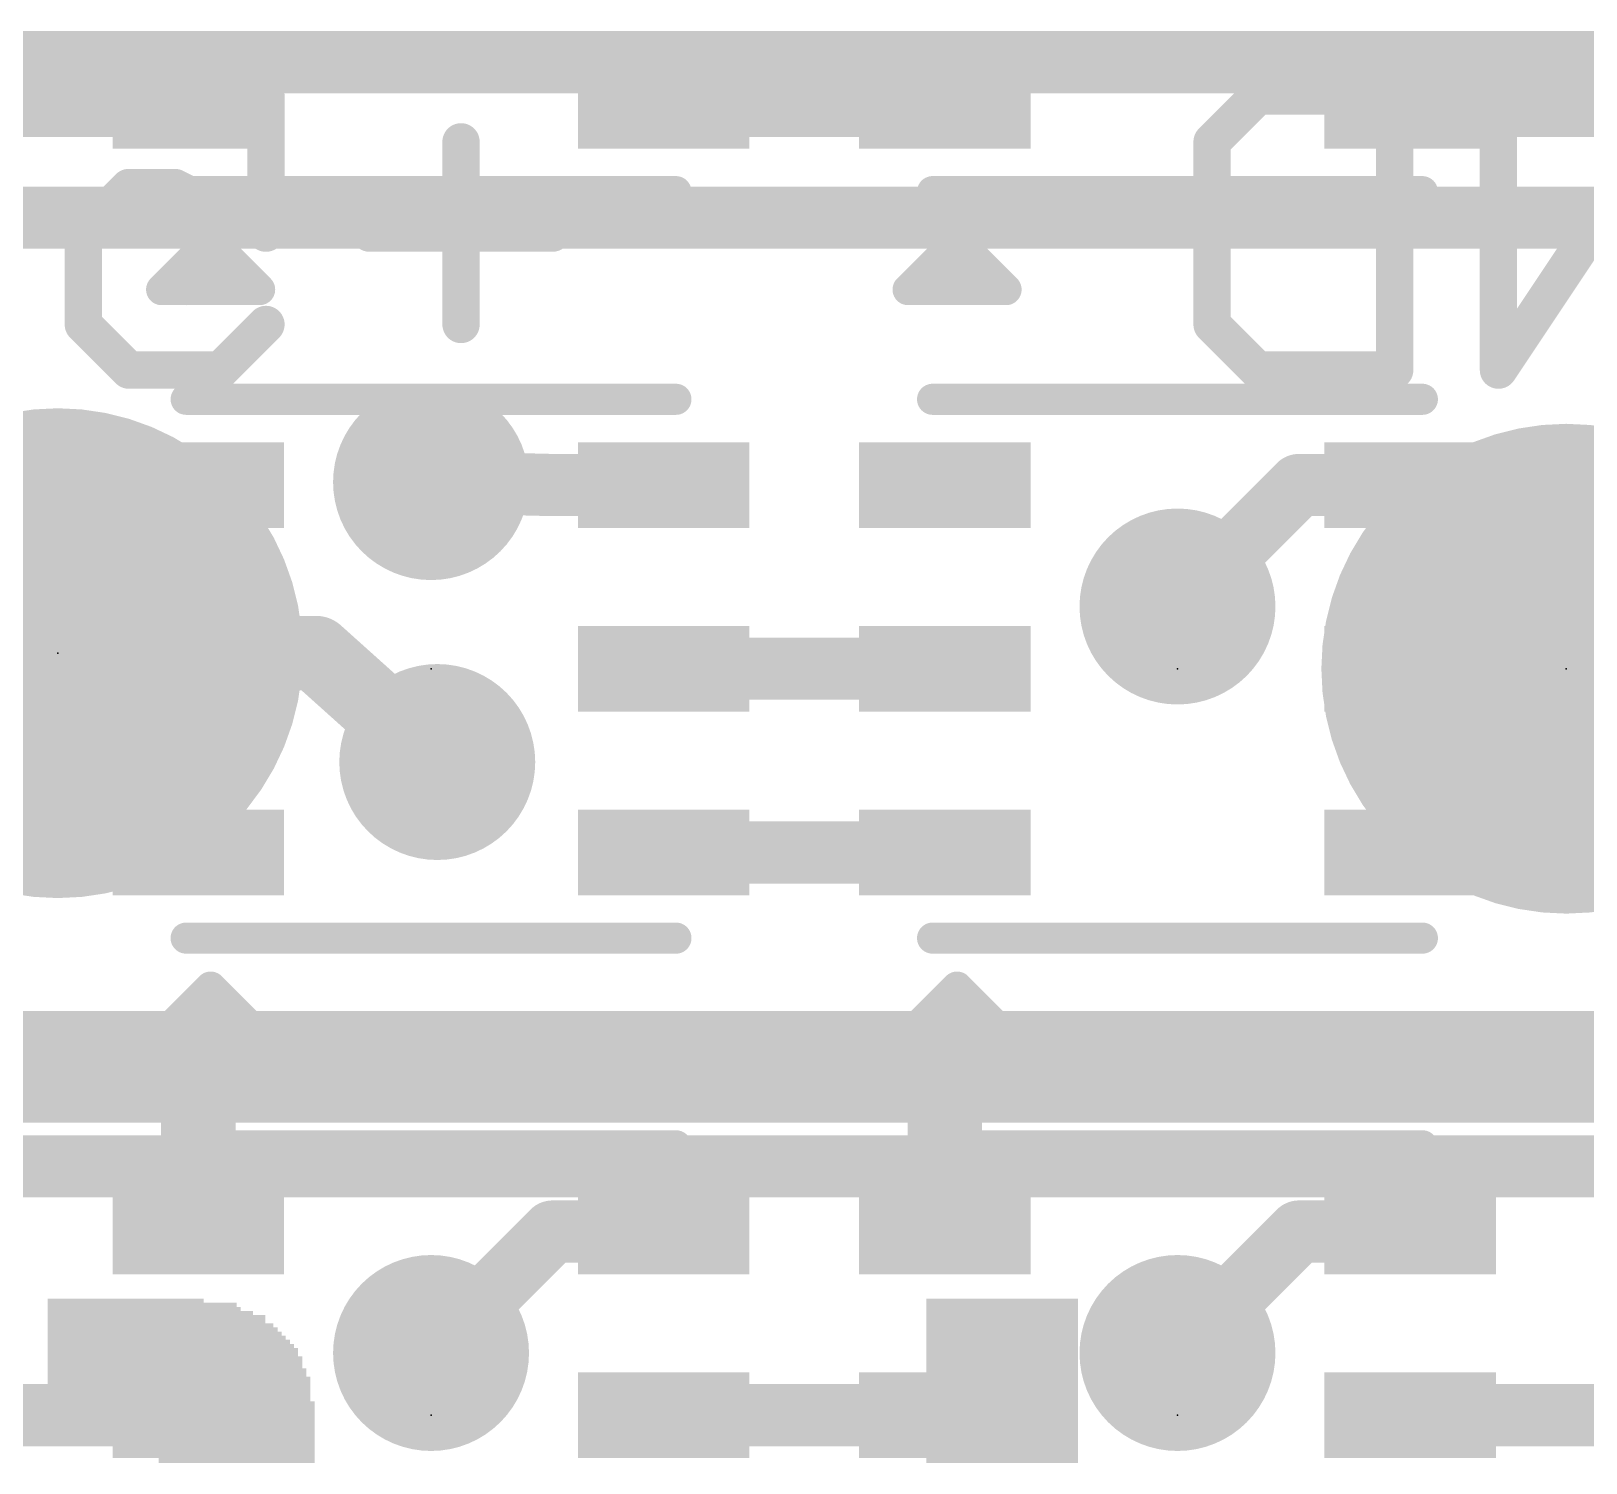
# Model space of a CAD drawing. Extents: x -5.1 to 30.5, y -0.1 to 25.5.
# Drawn here: x 9.54 to 15.89, y 10.98 to 16.83 of the extents above; entities that cross this region are included whole.
import ezdxf

# ---------------------------------------------------------------- set-up
doc = ezdxf.new("R2010")
doc.units = 0
for name, color, linetype in [('1', 12, 'CONTINUOUS'), ('16', 132, 'CONTINUOUS'), ('18', 110, 'CONTINUOUS'), ('21', 40, 'CONTINUOUS'), ('22', 6, 'CONTINUOUS'), ('23', 53, 'CONTINUOUS'), ('24', 53, 'CONTINUOUS')]:
    doc.layers.add(name, color=color, linetype=linetype)

# ---------------------------------------------------------------- blocks, each defined once
blk = doc.blocks.new('PIE')
at = {"const_width": 0.5}
blk.add_lwpolyline([(0, -0.25, 1), (0, 0.25, 1), (0, -0.25)], format="xyb", dxfattribs=at)
blk = doc.blocks.new('RECT')
blk.add_solid([(-0.5, -0.5), (0.5, -0.5), (-0.5, 0.5), (0.5, 0.5)])
blk = doc.blocks.new('ROUNDV')
at = {"const_width": 0.5}
blk.add_lwpolyline([(0, -0.25, 1), (0, 0.25, 1), (0, -0.25)], format="xyb", dxfattribs=at)

msp = doc.modelspace()

# ---------------------------------------------------------------- linework, layer by layer
at = {"layer": '1'}
for points, const_width in [([(10.226, 16.522), (9.078, 16.522)], 0.254), ([(13.274, 16.522), (12.126, 16.522)], 0.254), ([(15.174, 16.522), (16.322, 16.522)], 0.254), ([(11.176, 14.986), (11.672, 14.974)], 0.254), ([(11.672, 14.974), (12.126, 14.974)], 0.254), ([(14.224, 14.478), (14.72, 14.974)], 0.254), ([(14.72, 14.974), (15.174, 14.974)], 0.254), ([(9.078, 14.224), (10.226, 14.224)], 0.254), ([(12.126, 14.224), (13.274, 14.224)], 0.254), ([(15.174, 14.224), (16.322, 14.224)], 0.254), ([(11.0998, 14.0208), (11.1506, 14.0716)], 0.3048), ([(11.2014, 13.843), (11.0998, 14.0208)], 0.3048), ([(10.226, 13.474), (9.078, 13.474)], 0.254), ([(12.126, 13.474), (13.274, 13.474)], 0.254), ([(15.174, 13.474), (16.322, 13.474)], 0.254), ([(10.0965, 12.573), (7.112, 12.573)], 0.4064), ([(13.335, 12.573), (10.0965, 12.573)], 0.4064), ([(16.3195, 12.573), (13.335, 12.573)], 0.4064), ([(10.226, 12.573), (10.0965, 12.573)], 0.3048), ([(10.226, 11.926), (10.226, 12.573)], 0.3048), ([(13.274, 11.926), (13.274, 12.573)], 0.3048), ([(13.274, 12.573), (13.335, 12.573)], 0.3048), ([(11.176, 11.43), (11.672, 11.926)], 0.254), ([(11.672, 11.926), (12.126, 11.926)], 0.254), ([(14.224, 11.43), (14.72, 11.926)], 0.254), ([(14.72, 11.926), (15.174, 11.926)], 0.254), ([(9.078, 11.176), (10.226, 11.176)], 0.254), ([(12.126, 11.176), (13.274, 11.176)], 0.254), ([(15.174, 11.176), (16.322, 11.176)], 0.254)]:
    msp.add_lwpolyline(points, dxfattribs=dict(at, const_width=const_width))
for points, const_width in [([(10.226, 16.4585, 1), (10.226, 16.5855)], 0.127), ([(12.126, 16.5855, 1), (12.126, 16.4585)], 0.127), ([(13.274, 16.4585, 1), (13.274, 16.5855)], 0.127), ([(15.174, 16.5855, 1), (15.174, 16.4585)], 0.127), ([(11.1775, 15.0495, 1), (11.1745, 14.9225)], 0.127), ([(11.672, 15.0375, 1), (11.672, 14.9105)], 0.127), ([(11.6705, 14.9105, 1), (11.6735, 15.0375)], 0.127), ([(12.126, 14.9105, 1), (12.126, 15.0375)], 0.127), ([(14.72, 15.0375, 1), (14.72, 14.9105)], 0.127), ([(14.7649, 14.9291, 1), (14.6751, 15.0189)], 0.127), ([(15.174, 14.9105, 1), (15.174, 15.0375)], 0.127), ([(14.1791, 14.5229, 1), (14.2689, 14.4331)], 0.127), ([(10.226, 14.1605, 1), (10.226, 14.2875)], 0.127), ([(12.126, 14.2875, 1), (12.126, 14.1605)], 0.127), ([(13.274, 14.1605, 1), (13.274, 14.2875)], 0.127), ([(15.174, 14.2875, 1), (15.174, 14.1605)], 0.127), ([(11.2045, 14.0177, 1), (11.0967, 14.1255)], 0.1524), ([(11.166, 14.0586, 1), (11.0336, 13.983)], 0.1524), ([(11.0459, 14.0747, 1), (11.1537, 13.9669)], 0.1524), ([(11.1352, 13.8052, 1), (11.2676, 13.8808)], 0.1524), ([(10.226, 13.4105, 1), (10.226, 13.5375)], 0.127), ([(12.126, 13.5375, 1), (12.126, 13.4105)], 0.127), ([(13.274, 13.4105, 1), (13.274, 13.5375)], 0.127), ([(15.174, 13.5375, 1), (15.174, 13.4105)], 0.127), ([(10.0965, 12.6746, 1), (10.0965, 12.4714)], 0.2032), ([(10.0965, 12.4714, 1), (10.0965, 12.6746)], 0.2032), ([(13.335, 12.6746, 1), (13.335, 12.4714)], 0.2032), ([(13.335, 12.4714, 1), (13.335, 12.6746)], 0.2032), ([(10.0965, 12.6492, 1), (10.0965, 12.4968)], 0.1524), ([(10.3022, 12.573, 1), (10.1498, 12.573)], 0.1524), ([(10.226, 12.4968, 1), (10.226, 12.6492)], 0.1524), ([(13.3502, 12.573, 1), (13.1978, 12.573)], 0.1524), ([(13.274, 12.6492, 1), (13.274, 12.4968)], 0.1524), ([(13.335, 12.4968, 1), (13.335, 12.6492)], 0.1524), ([(10.1498, 11.926, 1), (10.3022, 11.926)], 0.1524), ([(11.672, 11.9895, 1), (11.672, 11.8625)], 0.127), ([(11.7169, 11.8811, 1), (11.6271, 11.9709)], 0.127), ([(12.126, 11.8625, 1), (12.126, 11.9895)], 0.127), ([(13.1978, 11.926, 1), (13.3502, 11.926)], 0.1524), ([(14.72, 11.9895, 1), (14.72, 11.8625)], 0.127), ([(14.7649, 11.8811, 1), (14.6751, 11.9709)], 0.127), ([(15.174, 11.8625, 1), (15.174, 11.9895)], 0.127), ([(11.1311, 11.4749, 1), (11.2209, 11.3851)], 0.127), ([(14.1791, 11.4749, 1), (14.2689, 11.3851)], 0.127), ([(10.226, 11.1125, 1), (10.226, 11.2395)], 0.127), ([(12.126, 11.2395, 1), (12.126, 11.1125)], 0.127), ([(13.274, 11.1125, 1), (13.274, 11.2395)], 0.127), ([(15.174, 11.2395, 1), (15.174, 11.1125)], 0.127)]:
    msp.add_lwpolyline(points, format="xyb", dxfattribs=dict(at, const_width=const_width))
at = {"layer": '16'}
for points, const_width in [([(21.7805, 16.7005), (2.54, 16.7005)], 0.254), ([(2.794, 16.0655), (21.3995, 16.0655)], 0.254), ([(9.652, 14.2875), (10.7061, 14.2875)], 0.3048), ([(10.7061, 14.2875), (11.2014, 13.843)], 0.3048), ([(2.6035, 12.7), (22.3901, 12.7)], 0.254), ([(2.4765, 12.192), (22.0345, 12.192)], 0.254)]:
    msp.add_lwpolyline(points, dxfattribs=dict(at, const_width=const_width))
at = {"layer": '16', "const_width": 0.1524}
for points in [[(9.652, 14.3637, 1), (9.652, 14.2113)], [(10.757, 14.3442, 1), (10.6552, 14.2308)], [(10.7061, 14.2113, 1), (10.7061, 14.3637)], [(11.1505, 13.7863, 1), (11.2523, 13.8997)]]:
    msp.add_lwpolyline(points, format="xyb", dxfattribs=at)
at = {"layer": '21', "const_width": 0.127}
for points in [[(12.176, 16.172), (10.176, 16.172)], [(15.224, 16.172), (13.224, 16.172)], [(10.276, 15.972), (10.076, 15.772)], [(10.476, 15.772), (10.276, 15.972)], [(13.324, 15.972), (13.124, 15.772)], [(13.524, 15.772), (13.324, 15.972)], [(10.176, 15.772), (10.276, 15.872)], [(13.224, 15.772), (13.324, 15.872)], [(10.076, 15.772), (10.376, 15.772)], [(10.076, 15.772), (10.176, 15.772)], [(10.376, 15.772), (10.476, 15.772)], [(13.124, 15.772), (13.424, 15.772)], [(13.124, 15.772), (13.224, 15.772)], [(13.424, 15.772), (13.524, 15.772)], [(12.176, 15.324), (10.176, 15.324)], [(15.224, 15.324), (13.224, 15.324)], [(12.176, 13.124), (10.176, 13.124)], [(15.224, 13.124), (13.224, 13.124)], [(10.276, 12.924), (10.076, 12.724)], [(10.476, 12.724), (10.276, 12.924)], [(13.324, 12.924), (13.124, 12.724)], [(13.524, 12.724), (13.324, 12.924)], [(10.176, 12.724), (10.276, 12.824)], [(13.224, 12.724), (13.324, 12.824)], [(10.076, 12.724), (10.376, 12.724)], [(10.076, 12.724), (10.176, 12.724)], [(10.376, 12.724), (10.476, 12.724)], [(13.124, 12.724), (13.424, 12.724)], [(13.124, 12.724), (13.224, 12.724)], [(13.424, 12.724), (13.524, 12.724)], [(12.176, 12.276), (10.176, 12.276)], [(15.224, 12.276), (13.224, 12.276)]]:
    msp.add_lwpolyline(points, dxfattribs=at)
at = {"layer": '21', "const_width": 0.0635}
for points in [[(10.176, 16.2037, 1), (10.176, 16.1403)], [(12.176, 16.1403, 1), (12.176, 16.2037)], [(13.224, 16.2037, 1), (13.224, 16.1403)], [(15.224, 16.1403, 1), (15.224, 16.2037)], [(10.2985, 15.9945, 1), (10.2535, 15.9495)], [(10.2985, 15.9495, 1), (10.2535, 15.9945)], [(13.3465, 15.9945, 1), (13.3015, 15.9495)], [(13.3465, 15.9495, 1), (13.3015, 15.9945)], [(10.2985, 15.8495, 1), (10.2535, 15.8945)], [(13.3465, 15.8495, 1), (13.3015, 15.8945)], [(10.076, 15.8038, 1), (10.076, 15.7402)], [(10.076, 15.8038, 1), (10.076, 15.7402)], [(10.0535, 15.7945, 1), (10.0985, 15.7495)], [(10.1535, 15.7945, 1), (10.1985, 15.7495)], [(10.176, 15.7402, 1), (10.176, 15.8038)], [(10.376, 15.8038, 1), (10.376, 15.7402)], [(10.376, 15.7402, 1), (10.376, 15.8038)], [(10.4535, 15.7495, 1), (10.4985, 15.7945)], [(10.476, 15.7402, 1), (10.476, 15.8038)], [(13.124, 15.8038, 1), (13.124, 15.7402)], [(13.124, 15.8038, 1), (13.124, 15.7402)], [(13.1015, 15.7945, 1), (13.1465, 15.7495)], [(13.2015, 15.7945, 1), (13.2465, 15.7495)], [(13.224, 15.7402, 1), (13.224, 15.8038)], [(13.424, 15.8038, 1), (13.424, 15.7402)], [(13.424, 15.7402, 1), (13.424, 15.8038)], [(13.5015, 15.7495, 1), (13.5465, 15.7945)], [(13.524, 15.7402, 1), (13.524, 15.8038)], [(10.176, 15.3558, 1), (10.176, 15.2923)], [(12.176, 15.2923, 1), (12.176, 15.3558)], [(13.224, 15.3558, 1), (13.224, 15.2923)], [(15.224, 15.2923, 1), (15.224, 15.3558)], [(10.176, 13.1558, 1), (10.176, 13.0922)], [(12.176, 13.0922, 1), (12.176, 13.1558)], [(13.224, 13.1558, 1), (13.224, 13.0922)], [(15.224, 13.0922, 1), (15.224, 13.1558)], [(10.2985, 12.9465, 1), (10.2535, 12.9015)], [(10.2985, 12.9015, 1), (10.2535, 12.9465)], [(13.3465, 12.9465, 1), (13.3015, 12.9015)], [(13.3465, 12.9015, 1), (13.3015, 12.9465)], [(10.2985, 12.8015, 1), (10.2535, 12.8465)], [(13.3465, 12.8015, 1), (13.3015, 12.8465)], [(10.076, 12.7558, 1), (10.076, 12.6922)], [(10.076, 12.7558, 1), (10.076, 12.6922)], [(10.0535, 12.7465, 1), (10.0985, 12.7015)], [(10.1535, 12.7465, 1), (10.1985, 12.7015)], [(10.176, 12.6922, 1), (10.176, 12.7558)], [(10.376, 12.7558, 1), (10.376, 12.6922)], [(10.376, 12.6922, 1), (10.376, 12.7558)], [(10.4535, 12.7015, 1), (10.4985, 12.7465)], [(10.476, 12.6922, 1), (10.476, 12.7558)], [(13.124, 12.7558, 1), (13.124, 12.6922)], [(13.124, 12.7558, 1), (13.124, 12.6922)], [(13.1015, 12.7465, 1), (13.1465, 12.7015)], [(13.2015, 12.7465, 1), (13.2465, 12.7015)], [(13.224, 12.6922, 1), (13.224, 12.7558)], [(13.424, 12.7558, 1), (13.424, 12.6922)], [(13.424, 12.6922, 1), (13.424, 12.7558)], [(13.5015, 12.7015, 1), (13.5465, 12.7465)], [(13.524, 12.6922, 1), (13.524, 12.7558)], [(10.176, 12.3078, 1), (10.176, 12.2442)], [(12.176, 12.2442, 1), (12.176, 12.3078)], [(13.224, 12.3078, 1), (13.224, 12.2442)], [(15.224, 12.2442, 1), (15.224, 12.3078)]]:
    msp.add_lwpolyline(points, format="xyb", dxfattribs=at)
at = {"layer": '22', "const_width": 0.1524}
for points in [[(9.7562, 16.5618), (10.5019, 16.5618)], [(10.5019, 16.5618), (10.5019, 16.0025)], [(14.3653, 16.3753), (14.5517, 16.5618)], [(14.5517, 16.5618), (15.111, 16.5618)], [(15.111, 16.5618), (15.111, 15.4432)], [(16.2804, 16.5618), (15.5347, 15.4432)], [(15.5347, 15.4432), (15.5347, 16.5618)], [(11.2985, 16.3753), (11.2985, 15.6296)], [(14.3653, 15.6296), (14.3653, 16.3753)], [(9.9426, 16.1889), (9.7562, 16.0025)], [(10.1291, 16.1889), (9.9426, 16.1889)], [(10.5019, 16.0025), (10.1291, 16.1889)], [(9.7562, 16.0025), (9.7562, 15.6296)], [(11.6713, 16.0025), (10.9256, 16.0025)], [(9.7562, 15.6296), (9.9426, 15.4432)], [(10.3155, 15.4432), (10.5019, 15.6296)], [(14.5517, 15.4432), (14.3653, 15.6296)], [(9.9426, 15.4432), (10.3155, 15.4432)], [(15.111, 15.4432), (14.5517, 15.4432)]]:
    msp.add_lwpolyline(points, dxfattribs=at)
at = {"layer": '22', "const_width": 0.0762}
for points in [[(9.7562, 16.5999, 1), (9.7562, 16.5237)], [(10.54, 16.5618, 1), (10.4638, 16.5618)], [(10.5019, 16.5237, 1), (10.5019, 16.5999)], [(14.5517, 16.5999, 1), (14.5517, 16.5237)], [(14.5787, 16.5348, 1), (14.5248, 16.5887)], [(15.1491, 16.5618, 1), (15.0729, 16.5618)], [(15.111, 16.5237, 1), (15.111, 16.5999)], [(15.5728, 16.5618, 1), (15.4966, 16.5618)], [(11.3366, 16.3753, 1), (11.2604, 16.3753)], [(14.4034, 16.3753, 1), (14.3272, 16.3753)], [(14.3384, 16.4023, 1), (14.3922, 16.3484)], [(9.9426, 16.227, 1), (9.9426, 16.1508)], [(9.9696, 16.162, 1), (9.9157, 16.2158)], [(10.1461, 16.223, 1), (10.112, 16.1548)], [(10.1291, 16.1508, 1), (10.1291, 16.227)], [(9.7943, 16.0025, 1), (9.7181, 16.0025)], [(9.7293, 16.0294, 1), (9.7831, 15.9755)], [(10.4849, 15.9684, 1), (10.5189, 16.0366)], [(10.9256, 16.0406, 1), (10.9256, 15.9644)], [(11.6713, 15.9644, 1), (11.6713, 16.0406)], [(10.4638, 16.0025, 1), (10.54, 16.0025)], [(9.7831, 15.6566, 1), (9.7293, 15.6027)], [(10.5288, 15.6027, 1), (10.475, 15.6566)], [(14.3922, 15.6566, 1), (14.3384, 15.6027)], [(9.7181, 15.6296, 1), (9.7943, 15.6296)], [(11.2604, 15.6296, 1), (11.3366, 15.6296)], [(14.3272, 15.6296, 1), (14.4034, 15.6296)], [(9.9426, 15.4813, 1), (9.9426, 15.4051)], [(9.9157, 15.4163, 1), (9.9696, 15.4701)], [(10.2885, 15.4701, 1), (10.3424, 15.4163)], [(10.3155, 15.4051, 1), (10.3155, 15.4813)], [(14.5517, 15.4813, 1), (14.5517, 15.4051)], [(14.5248, 15.4163, 1), (14.5787, 15.4701)], [(15.111, 15.4051, 1), (15.111, 15.4813)], [(15.503, 15.4643, 1), (15.5664, 15.4221)], [(15.0729, 15.4432, 1), (15.1491, 15.4432)], [(15.4966, 15.4432, 1), (15.5728, 15.4432)]]:
    msp.add_lwpolyline(points, format="xyb", dxfattribs=at)
at = {"layer": '23'}
for p in [(11.176, 14.224), (14.224, 14.224), (11.176, 11.176), (14.224, 11.176)]:
    msp.add_point(p, dxfattribs=at)
at = {"layer": '24'}
for p in [(9.652, 14.2875), (15.8115, 14.224)]:
    msp.add_point(p, dxfattribs=at)

# ---------------------------------------------------------------- block references
at = {"layer": '1', "xscale": 0.7, "yscale": 0.35, "rotation": 180}
for p in [(10.226, 16.522), (12.126, 16.522), (13.274, 16.522), (15.174, 16.522), (10.226, 14.974), (12.126, 14.974), (13.274, 14.974), (15.174, 14.974), (10.226, 14.224), (12.126, 14.224), (13.274, 14.224), (15.174, 14.224), (10.226, 13.474), (12.126, 13.474), (13.274, 13.474), (15.174, 13.474), (10.226, 11.926), (12.126, 11.926), (13.274, 11.926), (15.174, 11.926), (10.226, 11.176), (12.126, 11.176), (13.274, 11.176), (15.174, 11.176)]:
    msp.add_blockref('RECT', p, dxfattribs=at)
at = {"layer": '16', "xscale": 2, "yscale": 2}
for p in [(9.652, 14.2875), (15.8115, 14.224)]:
    msp.add_blockref('PIE', p, dxfattribs=at)
at = {"layer": '18', "xscale": 0.8001, "yscale": 0.8001}
for p in [(11.176, 14.986), (11.176, 14.986), (14.224, 14.478), (14.224, 14.478), (11.2014, 13.843), (11.2014, 13.843), (11.176, 11.43), (11.176, 11.43), (14.224, 11.43), (14.224, 11.43)]:
    msp.add_blockref('ROUNDV', p, dxfattribs=at)
at = {"layer": '22', "rotation": 180}
for p, xscale, yscale in [((9.9291, 11.6433), 0.637, 0.0167), ((9.9962, 11.6266), 0.7711, 0.0168), ((13.5083, 11.6433), 0.6203, 0.0167), ((13.5083, 11.6266), 0.6203, 0.0168), ((10.0046, 11.6098), 0.7879, 0.0167), ((10.0297, 11.5931), 0.8382, 0.0168), ((10.0549, 11.5763), 0.8885, 0.0168), ((10.0549, 11.5595), 0.8885, 0.0167), ((13.5083, 11.6098), 0.6203, 0.0167), ((13.5083, 11.5931), 0.6203, 0.0168), ((13.5083, 11.5763), 0.6203, 0.0168), ((13.5083, 11.5595), 0.6203, 0.0167), ((10.0716, 11.5428), 0.922, 0.0168), ((10.08, 11.526), 0.9388, 0.0168), ((10.0884, 11.5092), 0.9555, 0.0167), ((10.0968, 11.4925), 0.9723, 0.0168), ((13.5083, 11.5428), 0.6203, 0.0168), ((13.5083, 11.526), 0.6203, 0.0168), ((13.5083, 11.5092), 0.6203, 0.0167), ((13.5083, 11.4925), 0.6203, 0.0168), ((10.1052, 11.4757), 0.9891, 0.0168), ((10.1135, 11.4589), 1.0058, 0.0167), ((10.1219, 11.4422), 1.0226, 0.0168), ((10.1219, 11.4254), 1.0226, 0.0168), ((13.5083, 11.4757), 0.6203, 0.0168), ((13.5083, 11.4589), 0.6203, 0.0167), ((13.5083, 11.4422), 0.6203, 0.0168), ((13.5083, 11.4254), 0.6203, 0.0168), ((10.1303, 11.4086), 1.0394, 0.0167), ((10.1303, 11.3919), 1.0394, 0.0168), ((10.1303, 11.3752), 1.0394, 0.0167), ((10.1387, 11.3584), 1.0561, 0.0168), ((13.5083, 11.4086), 0.6203, 0.0167), ((13.5083, 11.3919), 0.6203, 0.0168), ((13.5083, 11.3752), 0.6203, 0.0167), ((13.5083, 11.3584), 0.6203, 0.0168), ((10.1387, 11.3416), 1.0561, 0.0168), ((10.1471, 11.3249), 1.0729, 0.0167), ((10.1471, 11.3081), 1.0729, 0.0168), ((13.5083, 11.3416), 0.6203, 0.0168), ((13.5083, 11.3249), 0.6203, 0.0167), ((13.5083, 11.3081), 0.6203, 0.0168), ((10.1471, 11.2913), 1.0729, 0.0168), ((10.1471, 11.2746), 1.0729, 0.0167), ((10.1471, 11.2578), 1.0729, 0.0168), ((10.1471, 11.241), 1.0729, 0.0168), ((13.5083, 11.2913), 0.6203, 0.0168), ((13.5083, 11.2746), 0.6203, 0.0167), ((13.5083, 11.2578), 0.6203, 0.0168), ((13.5083, 11.241), 0.6203, 0.0168), ((10.1555, 11.2243), 1.0897, 0.0167), ((10.1555, 11.2075), 1.0897, 0.0168), ((10.1555, 11.1908), 1.0897, 0.0167), ((10.1555, 11.174), 1.0897, 0.0168), ((13.5083, 11.2243), 0.6203, 0.0167), ((13.5083, 11.2075), 0.6203, 0.0168), ((13.5083, 11.1908), 0.6203, 0.0167), ((13.5083, 11.174), 0.6203, 0.0168), ((10.3483, 11.1572), 0.7041, 0.0168), ((10.3734, 11.1405), 0.6538, 0.0167), ((10.3734, 11.1237), 0.6538, 0.0168), ((10.3734, 11.1069), 0.6538, 0.0168), ((13.5083, 11.1572), 0.6203, 0.0168), ((13.5083, 11.1405), 0.6203, 0.0167), ((13.5083, 11.1237), 0.6203, 0.0168), ((13.5083, 11.1069), 0.6203, 0.0168), ((10.3818, 11.0902), 0.6371, 0.0167), ((10.3818, 11.0734), 0.6371, 0.0168), ((10.3818, 11.0566), 0.6371, 0.0168), ((10.3818, 11.0399), 0.6371, 0.0167), ((13.5083, 11.0902), 0.6203, 0.0167), ((13.5083, 11.0734), 0.6203, 0.0168), ((13.5083, 11.0566), 0.6203, 0.0168), ((13.5083, 11.0399), 0.6203, 0.0167), ((10.3818, 11.0231), 0.6371, 0.0168), ((10.3818, 11.0063), 0.6371, 0.0168), ((10.3818, 10.9896), 0.6371, 0.0167), ((13.5083, 11.0231), 0.6203, 0.0168), ((13.5083, 11.0063), 0.6203, 0.0168), ((13.5083, 10.9896), 0.6203, 0.0167)]:
    msp.add_blockref('RECT', p, dxfattribs=dict(at, xscale=xscale, yscale=yscale))

doc.saveas('drawing.dxf')
